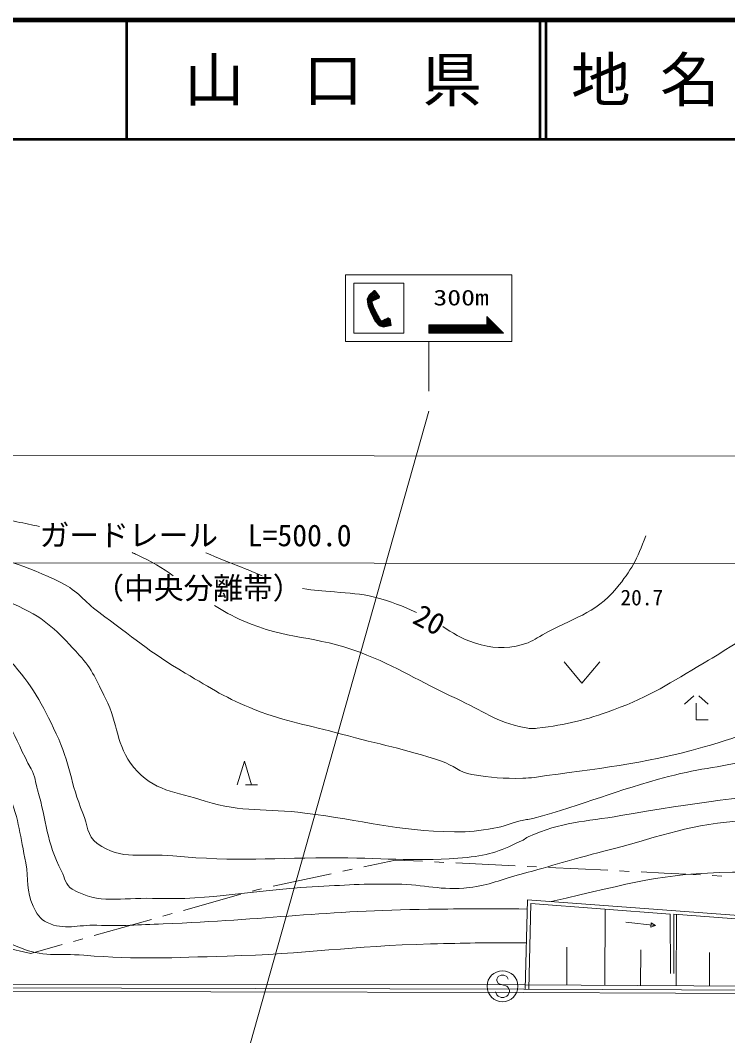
# Model space of a CAD drawing. Units: millimetres, scale not verified. Extents: x 40000 to 680000, y 20000 to 380000.
# Drawn here: x 324071 to 383551, y 294633 to 380000 of the extents above; entities that cross this region are included whole.
import ezdxf
from ezdxf.enums import TextEntityAlignment as Align

# ---------------------------------------------------------------- set-up
doc = ezdxf.new("R2010")
doc.units = ezdxf.units.MM
doc.header["$LTSCALE"] = 1000
for name, color, linetype, lineweight in [('M-BGD', 7, 'Continuous', 13), ('M-BMK-ROW', 30, 'Continuous', 13), ('M-STR-HTXT', 7, 'Continuous', 13), ('M-STR-STRC', 7, 'Continuous', 13), ('M-TTL', 2, 'Continuous', 140), ('M-TTL-LINE', 7, 'Continuous', 50)]:
    doc.layers.add(name, color=color, linetype=linetype, lineweight=lineweight)
doc.layers.add('M-TTL-TXT', color=7, linetype='Continuous')
doc.styles.add('ＭＳ ゴシック', font='')
doc.styles.get('ＭＳ ゴシック').set_extended_font_data('MS Gothic')

msp = doc.modelspace()

# ---------------------------------------------------------------- linework, layer by layer
at = {"layer": 'M-BGD'}
for p, q in [((369791, 326066), (371291, 324266)), ((371291, 324266), (372791, 326066)), ((380713, 323196), (379913, 322496)), ((381113, 323196), (381913, 322496)), ((380913, 322596), (380913, 321196)), ((380913, 321196), (381913, 321196)), ((342316, 315713), (342916, 317713)), ((342916, 317713), (343516, 315713)), ((343016, 315713), (344016, 315713)), ((373224, 298861), (373258, 305270)), ((378730, 299857), (378720, 304862)), ((379030, 299858), (379020, 304840)), ((379217, 298830), (379249, 304823)), ((374993, 304167), (377478, 303900)), ((377086, 303754), (377126, 304127)), ((377126, 304127), (377478, 303900)), ((377478, 303900), (377086, 303754)), ((370019, 298878), (370036, 302083)), ((376221, 298845), (376237, 301842)), ((382020, 298815), (382034, 301617)), ((366505, 298897), (532188, 298024))]:
    msp.add_line(p, q, dxfattribs=at)
for points in [[(421779, 306101), (418060, 303415), (412964, 302011), (406262, 301563), (402608, 303379), (366711, 306060), (366526, 298556)], [(378720, 304862), (367003, 305738), (366826, 298549)], [(421334, 305410), (418192, 303140), (413014, 301713), (406201, 301258), (402527, 303084), (379020, 304840)], [(366505, 298897), (287455, 298963), (220602, 299874), (214455, 299322), (197477, 299911)], [(285314, 298458), (287425, 298432), (366409, 298251), (366408, 298251), (532189, 297545)], [(285318, 298758), (287427, 298732), (366410, 298551), (532190, 297845)]]:
    msp.add_lwpolyline(points, dxfattribs=at)
for points, knots in [([(304482, 339076), (304768, 338514), (305017, 338042), (305641, 337952), (307222, 337723), (308113, 338279), (309692, 338521), (310385, 338627), (310767, 338729), (311464, 338801), (313140, 338974), (314094, 339120), (315774, 338993), (318926, 338756), (320697, 338523), (323784, 337846), (324460, 337698), (325089, 337569), (325686, 337448)], [0, 0, 0, 0, 1, 1, 1, 2, 2, 2, 3, 3, 3, 4, 4, 4, 5, 5, 5, 6, 6, 6, 6]), ([(280760, 337387), (280488, 336911), (280208, 336386), (279899, 335772), (278743, 333479), (278468, 332028), (277477, 329659), (276826, 328104), (276087, 327354), (275761, 325700), (275559, 324678), (275664, 324076), (275674, 323035), (275715, 319020), (276626, 316743), (276084, 312765), (275608, 309271), (273886, 307610), (273551, 304100), (273542, 304001), (273519, 303939), (273555, 303846), (273843, 303118), (274126, 302724), (274722, 302215), (275755, 301331), (276837, 302048), (278194, 301954), (280458, 301798), (281723, 301549), (283992, 301594), (285877, 301632), (287057, 301221), (288808, 301921), (291552, 303019), (292197, 305065), (294569, 306829), (297624, 309101), (299368, 310375), (302734, 312155), (305231, 313475), (306746, 314001), (309418, 314918), (311613, 315670), (312786, 316463), (315098, 316655), (316048, 316735), (316636, 316682), (317514, 316311), (318683, 315818), (319366, 315369), (320081, 314321), (321784, 311824), (321176, 309725), (321592, 306732), (321756, 305553), (321216, 304746), (321765, 303690), (322254, 302749), (322978, 302506), (323946, 302074), (325911, 301197), (327267, 301570), (329412, 301395), (334104, 301013), (336758, 301199), (341464, 301325), (348157, 301503), (351882, 302175), (358575, 302345), (361718, 302425), (362755, 302459), (366622, 302453)], [0, 0, 0, 0, 1, 1, 1, 2, 2, 2, 3, 3, 3, 4, 4, 4, 5, 5, 5, 6, 6, 6, 7, 7, 7, 8, 8, 8, 9, 9, 9, 10, 10, 10, 11, 11, 11, 12, 12, 12, 13, 13, 13, 14, 14, 14, 15, 15, 15, 16, 16, 16, 17, 17, 17, 18, 18, 18, 19, 19, 19, 20, 20, 20, 21, 21, 21, 22, 22, 22, 23, 23, 23, 24, 24, 24, 24]), ([(285370, 337272), (284495, 336249), (283655, 335303), (282869, 333800), (281009, 330244), (279941, 328092), (279464, 324107), (278962, 319921), (280273, 317548), (280135, 313334), (280073, 311442), (279326, 310362), (279701, 308507), (279788, 308072), (279800, 307629), (280223, 307500), (281281, 307176), (281942, 307673), (283031, 307863), (284013, 308035), (284601, 308002), (285539, 308341), (289748, 309866), (291586, 311848), (295605, 313822), (299727, 315848), (302014, 317064), (306314, 318679), (309131, 319736), (310647, 320722), (313636, 321073), (314719, 321201), (315363, 321224), (316428, 320989), (317408, 320773), (317981, 320636), (318851, 320138), (319738, 319630), (320243, 319297), (320906, 318520), (321986, 317252), (322480, 316413), (323118, 314874), (323998, 312748), (324058, 311406), (324526, 309153), (324819, 307741), (324529, 306812), (325163, 305517), (325472, 304885), (325683, 304429), (326325, 304140), (327819, 303466), (328877, 303974), (330514, 303921), (332694, 303850), (333917, 303947), (336095, 304034), (344815, 304382), (349678, 305145), (358404, 305261), (361641, 305304), (362719, 305336), (366692, 305275)], [0, 0, 0, 0, 1, 1, 1, 2, 2, 2, 3, 3, 3, 4, 4, 4, 5, 5, 5, 6, 6, 6, 7, 7, 7, 8, 8, 8, 9, 9, 9, 10, 10, 10, 11, 11, 11, 12, 12, 12, 13, 13, 13, 14, 14, 14, 15, 15, 15, 16, 16, 16, 17, 17, 17, 18, 18, 18, 19, 19, 19, 20, 20, 20, 21, 21, 21, 21]), ([(289588, 337168), (288757, 336019), (287859, 334817), (286896, 333353), (285578, 331349), (284330, 330533), (283332, 328352), (283032, 327696), (282850, 327290), (282852, 326569), (282860, 324067), (283624, 322733), (283836, 320241), (284029, 317970), (282341, 316046), (283924, 314406), (284392, 313922), (284909, 313974), (285581, 313924), (287313, 313794), (288317, 313884), (290016, 314245), (292171, 314703), (293033, 315894), (295003, 316880), (298047, 318405), (299744, 319283), (302859, 320656), (306833, 322408), (308933, 323931), (313199, 324746), (314951, 325080), (316016, 325163), (317765, 324815), (318940, 324581), (319577, 324251), (320575, 323589), (323140, 321887), (323471, 319738), (324987, 317059), (325343, 316431), (325314, 315982), (325522, 315291), (326320, 312632), (326243, 310932), (327528, 308471), (327847, 307861), (327845, 307311), (328439, 306963), (330723, 305621), (332527, 306259), (335175, 306177), (340432, 306014), (343355, 306854), (348607, 307142), (351378, 307294), (352933, 307425), (355708, 307376), (358091, 307335), (359435, 306816), (361802, 307088), (363553, 307290), (364469, 307759), (366172, 308213), (368895, 308939), (370394, 309449), (373127, 310137), (377455, 311228), (379823, 312293), (384271, 312662), (386763, 312869), (388175, 312594), (390665, 312372), (391923, 312260), (392346, 312224), (393881, 312031)], [0, 0, 0, 0, 1, 1, 1, 2, 2, 2, 3, 3, 3, 4, 4, 4, 5, 5, 5, 6, 6, 6, 7, 7, 7, 8, 8, 8, 9, 9, 9, 10, 10, 10, 11, 11, 11, 12, 12, 12, 13, 13, 13, 14, 14, 14, 15, 15, 15, 16, 16, 16, 17, 17, 17, 18, 18, 18, 19, 19, 19, 20, 20, 20, 21, 21, 21, 22, 22, 22, 23, 23, 23, 24, 24, 24, 25, 25, 25, 25]), ([(292382, 337098), (291731, 336196), (291073, 335384), (290331, 334187), (289137, 332261), (288711, 331045), (287635, 329052), (287308, 328446), (286897, 328193), (286770, 327516), (286359, 325323), (286227, 324005), (286603, 321805), (286859, 320307), (286722, 319072), (287927, 318146), (288490, 317714), (289000, 317751), (289709, 317793), (291586, 317902), (292523, 318644), (294252, 319384), (299406, 321589), (301818, 323822), (306963, 326047), (310027, 327371), (311726, 328447), (315040, 328833), (316223, 328971), (316909, 328929), (318086, 328753), (319049, 328608), (319635, 328590), (320506, 328155), (321676, 327570), (322322, 327136), (323200, 326166), (325110, 324055), (325883, 322583), (327099, 320009), (328272, 317526), (328278, 315878), (329332, 313343), (329754, 312328), (329653, 311452), (330537, 310800), (332564, 309307), (334391, 309997), (336896, 309755), (342323, 309230), (345402, 309610), (350854, 309586), (355065, 309568), (357443, 309230), (361636, 309623), (363552, 309802), (364615, 310229), (366341, 311078), (366522, 311167), (366590, 311277), (366773, 311359), (369622, 312642), (371492, 312608), (374571, 313139), (381072, 314259), (384748, 314740), (391321, 315295), (393920, 315515), (395435, 314861), (397999, 315339), (401516, 315994), (403190, 317465), (406676, 318267), (411497, 319377), (414344, 319553), (419288, 319417), (420721, 319377), (421985, 319899), (422905, 318801), (423802, 317731), (423418, 316683), (423679, 315312), (423992, 313666), (424095, 312731), (424331, 311072), (424518, 309749), (424574, 309326), (424783, 307682)], [0, 0, 0, 0, 1, 1, 1, 2, 2, 2, 3, 3, 3, 4, 4, 4, 5, 5, 5, 6, 6, 6, 7, 7, 7, 8, 8, 8, 9, 9, 9, 10, 10, 10, 11, 11, 11, 12, 12, 12, 13, 13, 13, 14, 14, 14, 15, 15, 15, 16, 16, 16, 17, 17, 17, 18, 18, 18, 19, 19, 19, 20, 20, 20, 21, 21, 21, 22, 22, 22, 23, 23, 23, 24, 24, 24, 25, 25, 25, 26, 26, 26, 27, 27, 27, 28, 28, 28, 29, 29, 29, 29]), ([(295648, 337017), (295298, 336350), (294904, 335671), (294397, 334863), (293834, 333965), (293257, 333629), (292781, 332682), (292232, 331589), (291937, 330945), (291684, 329748), (291458, 328677), (291307, 328035), (291473, 326953), (291646, 325823), (291401, 324728), (292403, 324177), (293103, 323791), (293656, 323782), (294436, 323954), (299157, 324995), (301164, 327388), (305647, 329198), (309005, 330554), (310879, 331665), (314485, 331996), (316907, 332219), (318313, 332146), (320706, 331710), (322201, 331438), (323042, 331175), (324403, 330498), (326510, 329448), (327426, 328359), (329029, 326635), (330163, 325415), (330481, 324472), (331241, 322990), (332356, 320811), (332054, 319077), (333612, 317190), (335263, 315191), (337142, 315134), (339617, 314363), (342768, 313382), (344730, 313752), (348006, 313349), (352923, 312744), (355636, 311840), (360589, 311764), (361881, 311744), (362604, 311883), (363883, 312067), (364779, 312197), (365233, 312486), (366112, 312704), (366515, 312803), (366755, 312795), (367156, 312902), (371662, 314106), (374056, 315233), (378566, 316415), (381399, 317157), (383075, 317193), (385905, 317943), (386913, 318210), (387471, 318388), (388451, 318741), (391123, 319705), (392847, 319802), (395255, 321310), (395879, 321701), (396144, 321839), (396813, 322374)], [0, 0, 0, 0, 1, 1, 1, 2, 2, 2, 3, 3, 3, 4, 4, 4, 5, 5, 5, 6, 6, 6, 7, 7, 7, 8, 8, 8, 9, 9, 9, 10, 10, 10, 11, 11, 11, 12, 12, 12, 13, 13, 13, 14, 14, 14, 15, 15, 15, 16, 16, 16, 17, 17, 17, 18, 18, 18, 19, 19, 19, 20, 20, 20, 21, 21, 21, 22, 22, 22, 23, 23, 23, 24, 24, 24, 24]), ([(299440, 336969), (299097, 335194), (297949, 334014), (298748, 332392), (299003, 331874), (299452, 331700), (300028, 331650), (301160, 331551), (301718, 332188), (302806, 332514), (305023, 333180), (306213, 333771), (308489, 334189), (312548, 334934), (314897, 335658), (319003, 335237), (322463, 334881), (324411, 334220), (327541, 332702), (328942, 332022), (329418, 331157), (330673, 330236), (333470, 328184), (334944, 326883), (337932, 325121), (340166, 323803), (341400, 322987), (343814, 322039), (346557, 320961), (348235, 320775), (351076, 319992), (354357, 319088), (356258, 318794), (359484, 317709), (360514, 317363), (360965, 316777), (362038, 316606), (363693, 316343), (364642, 316225), (366317, 316279), (366703, 316291), (366921, 316295), (367303, 316351), (372862, 317163), (376050, 317373), (381463, 318879), (385058, 319879), (386939, 320862), (390491, 322006), (392849, 322765), (393618, 323007), (396550, 323879)], [0, 0, 0, 0, 1, 1, 1, 2, 2, 2, 3, 3, 3, 4, 4, 4, 5, 5, 5, 6, 6, 6, 7, 7, 7, 8, 8, 8, 9, 9, 9, 10, 10, 10, 11, 11, 11, 12, 12, 12, 13, 13, 13, 14, 14, 14, 15, 15, 15, 16, 16, 16, 17, 17, 17, 17]), ([(359592, 329038), (360397, 328515), (361123, 328009), (362268, 327661), (363777, 327202), (364777, 327122), (366303, 327522), (367003, 327706), (367343, 327969), (367969, 328331), (370462, 329769), (372376, 330034), (374203, 332257), (375455, 333779), (375920, 334660), (376662, 336662)], [0, 0, 0, 0, 1, 1, 1, 2, 2, 2, 3, 3, 3, 4, 4, 4, 5, 5, 5, 5]), ([(333475, 335246), (333598, 335192), (333722, 335138), (333848, 335081), (335069, 334534), (336044, 333930), (336933, 333307)], [0, 0, 0, 0, 1, 1, 1, 2, 2, 2, 2]), ([(339657, 335239), (340706, 334786), (341392, 334507), (342680, 334010), (343337, 333756), (343891, 333523), (344415, 333307)], [0, 0, 0, 0, 1, 1, 1, 2, 2, 2, 2]), ([(347796, 332226), (348796, 332026), (349434, 332078), (350495, 331950), (351814, 331791), (352580, 331832), (353866, 331495), (355303, 331118), (356154, 330774), (357390, 330222)], [0, 0, 0, 0, 1, 1, 1, 2, 2, 2, 3, 3, 3, 3]), ([(340405, 330807), (341114, 330351), (341894, 329913), (342813, 329508), (346444, 327909), (348917, 328289), (352621, 326866), (355904, 325606), (357545, 324443), (360737, 322969), (362938, 321953), (364069, 321007), (366446, 320535), (366864, 320453), (367112, 320426), (367534, 320478), (370092, 320792), (371528, 321142), (373949, 322027), (377100, 323177), (378685, 324275), (381568, 325989), (382593, 326599), (382946, 326798), (384167, 327588)], [0, 0, 0, 0, 1, 1, 1, 2, 2, 2, 3, 3, 3, 4, 4, 4, 5, 5, 5, 6, 6, 6, 7, 7, 7, 8, 8, 8, 8]), ([(368721, 305910), (375618, 307490), (377925, 308276), (383950, 308381), (387163, 308436), (388419, 308439), (392171, 308041)], [0, 0, 0, 0, 1, 1, 1, 2, 2, 2, 2])]:
    msp.add_open_spline(points, degree=3, knots=knots, dxfattribs=at)
at = {"layer": 'M-BMK-ROW'}
for p, q in [((352950, 308832), (355616, 309403)), ((355616, 309403), (357886, 309293)), ((358885, 309245), (359684, 309206)), ((360683, 309158), (365677, 308915)), ((345323, 307197), (350212, 308245)), ((351190, 308455), (351972, 308622)), ((366676, 308867), (367475, 308828)), ((368474, 308780), (373468, 308537)), ((374467, 308489), (375266, 308450)), ((376265, 308402), (378204, 308308)), ((378204, 308308), (381258, 308148)), ((382257, 308096), (383056, 308054)), ((337795, 305164), (342608, 306518)), ((343571, 306788), (344064, 306927)), ((344064, 306927), (344345, 306987)), ((336062, 304677), (336832, 304893)), ((330286, 303052), (335099, 304406)), ((324963, 301555), (327591, 302294)), ((328553, 302565), (329324, 302781)), ((322745, 302039), (324963, 301555))]:
    msp.add_line(p, q, dxfattribs=at)
at = {"layer": 'M-STR-HTXT'}
for p, q in [((316638, 343417), (537662, 343187)), ((68601, 334651), (569004, 334129))]:
    msp.add_line(p, q, dxfattribs=at)
at = {"layer": 'M-STR-STRC'}
for p, q in [((351408, 358609), (365408, 358609)), ((351408, 358609), (351408, 353009)), ((365408, 358609), (365408, 353009)), ((353383, 356853), (353241, 356549)), ((353247, 356506), (353946, 357205)), ((353262, 356380), (354006, 357123)), ((353278, 356254), (354066, 357042)), ((353294, 356128), (354126, 356961)), ((353322, 356722), (353870, 357271)), ((353383, 356853), (353826, 357281)), ((353815, 356454), (353400, 356870)), ((353912, 356499), (353472, 356939)), ((354009, 356544), (353544, 357009)), ((354106, 356588), (353616, 357078)), ((354202, 356633), (353688, 357148)), ((353693, 356387), (354186, 356880)), ((354253, 356724), (353760, 357217)), ((353826, 357281), (353903, 357263)), ((354038, 357081), (353841, 357278)), ((353903, 357263), (354266, 356772)), ((353241, 356549), (353315, 355955)), ((353763, 355941), (353253, 356451)), ((353695, 356151), (353259, 356587)), ((353900, 355663), (353274, 356289)), ((354040, 355382), (353294, 356128)), ((353634, 356353), (353304, 356683)), ((353309, 356003), (353636, 356329)), ((353342, 355894), (353671, 356223)), ((353724, 356404), (353349, 356780)), ((353386, 355796), (353706, 356116)), ((353429, 355698), (353741, 356010)), ((353629, 356351), (353808, 356451)), ((353766, 355933), (353629, 356351)), ((354233, 356647), (353808, 356451)), ((353978, 356529), (354247, 356798)), ((354266, 356772), (354233, 356647)), ((354213, 355067), (353314, 355966)), ((353585, 355347), (353315, 355955)), ((354407, 354731), (353421, 355718)), ((353473, 355600), (353779, 355907)), ((353516, 355503), (353826, 355812)), ((354755, 354242), (353534, 355463)), ((353560, 355405), (353873, 355718)), ((353585, 355347), (353870, 354746)), ((353604, 355308), (353920, 355623)), ((353650, 355212), (353967, 355529)), ((354636, 354220), (353655, 355201)), ((353695, 355116), (354014, 355434)), ((353741, 355020), (354061, 355340)), ((353766, 355933), (354093, 355274)), ((353786, 354924), (354109, 355247)), ((353832, 354828), (354161, 355157)), ((354093, 355274), (354417, 354714)), ((354465, 354249), (353782, 354932)), ((353870, 354746), (354273, 354303)), ((353880, 354735), (354213, 355067)), ((353948, 354661), (354264, 354978)), ((354015, 354587), (354316, 354888)), ((354082, 354513), (354368, 354799)), ((354150, 354439), (354434, 354723)), ((354217, 354365), (354717, 354865)), ((354273, 354303), (354596, 354212)), ((354291, 354298), (354978, 354984)), ((354402, 354267), (355076, 354941)), ((354417, 354714), (354568, 354797)), ((354874, 354264), (354422, 354716)), ((354512, 354236), (355160, 354884)), ((354993, 354287), (354513, 354767)), ((354994, 354991), (354568, 354797)), ((354596, 354212), (355238, 354333)), ((355112, 354309), (354607, 354814)), ((354638, 354220), (355179, 354761)), ((355231, 354331), (354704, 354859)), ((355223, 354481), (354801, 354903)), ((354812, 354253), (355199, 354639)), ((355197, 354648), (354898, 354948)), ((354986, 354285), (355218, 354517)), ((355159, 354890), (354994, 354991)), ((355171, 354816), (354999, 354988)), ((355245, 354340), (355159, 354890)), ((355160, 354318), (355237, 354395)), ((355238, 354333), (355245, 354340)), ((358408, 354371), (358447, 354409)), ((358408, 354230), (358588, 354409)), ((358408, 354088), (358729, 354409)), ((358408, 353947), (358871, 354409)), ((358408, 353805), (359012, 354409)), ((359022, 353709), (358408, 354323)), ((358454, 353709), (359154, 354409)), ((359164, 353709), (358464, 354409)), ((358595, 353709), (359295, 354409)), ((359305, 353709), (358605, 354409)), ((358736, 353709), (359436, 354409)), ((359446, 353709), (358746, 354409)), ((358878, 353709), (359578, 354409)), ((359588, 353709), (358888, 354409)), ((359019, 353709), (359719, 354409)), ((359729, 353709), (359029, 354409)), ((359161, 353709), (359861, 354409)), ((359871, 353709), (359171, 354409)), ((359302, 353709), (360002, 354409)), ((360012, 353709), (359312, 354409)), ((359444, 353709), (360144, 354409)), ((360153, 353709), (359453, 354409)), ((359585, 353709), (360285, 354409)), ((360295, 353709), (359595, 354409)), ((359726, 353709), (360426, 354409)), ((360436, 353709), (359736, 354409)), ((359868, 353709), (360568, 354409)), ((360578, 353709), (359878, 354409)), ((360009, 353709), (360709, 354409)), ((360719, 353709), (360019, 354409)), ((360151, 353709), (360851, 354409)), ((360861, 353709), (360161, 354409)), ((360292, 353709), (360992, 354409)), ((361002, 353709), (360302, 354409)), ((360434, 353709), (361134, 354409)), ((361143, 353709), (360443, 354409)), ((360575, 353709), (361275, 354409)), ((361285, 353709), (360585, 354409)), ((360716, 353709), (361416, 354409)), ((361426, 353709), (360726, 354409)), ((360858, 353709), (361558, 354409)), ((361568, 353709), (360868, 354409)), ((360999, 353709), (361699, 354409)), ((361709, 353709), (361009, 354409)), ((361141, 353709), (361841, 354409)), ((361851, 353709), (361151, 354409)), ((361282, 353709), (361982, 354409)), ((361992, 353709), (361292, 354409)), ((361424, 353709), (362124, 354409)), ((362133, 353709), (361433, 354409)), ((361565, 353709), (362265, 354409)), ((362275, 353709), (361575, 354409)), ((361706, 353709), (362406, 354409)), ((362416, 353709), (361716, 354409)), ((361848, 353709), (362548, 354409)), ((362558, 353709), (361858, 354409)), ((361989, 353709), (362689, 354409)), ((362699, 353709), (361999, 354409)), ((362131, 353709), (362831, 354409)), ((362840, 353709), (362140, 354409)), ((362272, 353709), (362972, 354409)), ((362982, 353709), (362282, 354409)), ((362413, 353709), (363113, 354409)), ((363123, 353709), (362423, 354409)), ((362555, 353709), (363255, 354409)), ((363265, 353709), (362565, 354409)), ((362696, 353709), (363702, 354715)), ((363406, 353709), (362706, 354409)), ((362838, 353709), (363773, 354645)), ((363548, 353709), (362848, 354409)), ((362979, 353709), (363844, 354574)), ((363689, 353709), (362989, 354409)), ((363121, 353709), (363914, 354503)), ((363830, 353709), (363130, 354409)), ((363262, 353709), (363985, 354432)), ((363972, 353709), (363272, 354409)), ((364679, 353709), (363308, 355080)), ((363308, 355028), (363349, 355069)), ((363308, 354887), (363419, 354998)), ((364538, 353709), (363308, 354939)), ((363308, 354746), (363490, 354927)), ((363308, 354604), (363561, 354857)), ((364396, 353709), (363308, 354797)), ((363308, 354463), (363632, 354786)), ((364255, 353709), (363308, 354656)), ((364113, 353709), (363308, 354514)), ((363403, 353709), (364056, 354362)), ((363545, 353709), (364127, 354291)), ((358881, 353709), (358408, 354182)), ((358739, 353709), (358408, 354040)), ((358598, 353709), (358408, 353899)), ((358456, 353709), (358408, 353757)), ((363686, 353709), (364197, 354220)), ((363828, 353709), (364268, 354150)), ((363969, 353709), (364339, 354079)), ((364111, 353709), (364409, 354008)), ((364252, 353709), (364480, 353938)), ((364393, 353709), (364551, 353867)), ((364535, 353709), (364622, 353796)), ((364676, 353709), (364692, 353725)), ((365408, 353009), (351408, 353009)), ((358408, 353009), (358408, 348809)), ((359808, 353009), (359108, 353009)), ((338798, 277638), (358408, 347143)), ((364498, 299734), (364261, 299616)), ((364734, 299734), (364498, 299734)), ((364970, 299616), (364734, 299734)), ((364261, 299616), (364143, 299380)), ((364143, 299380), (364143, 299261)), ((364143, 299261), (364261, 299025)), ((364261, 299025), (364970, 298789)), ((365088, 299380), (364970, 299616)), ((364970, 298789), (365088, 298671)), ((364143, 298080), (364025, 298316)), ((364261, 297961), (364143, 298080)), ((364498, 297843), (364261, 297961)), ((364970, 297961), (364734, 297843)), ((365088, 298080), (364970, 297961)), ((365088, 298671), (365207, 298434)), ((365207, 298316), (365088, 298080)), ((365207, 298434), (365207, 298316)), ((364734, 297843), (364498, 297843))]:
    msp.add_line(p, q, dxfattribs=at)
for points in [[(352108, 357909), (356308, 357909), (356308, 353709), (352108, 353709)], [(358408, 354409), (363308, 354409), (363308, 355109), (364708, 353709), (358408, 353709)]]:
    msp.add_lwpolyline(points, close=True, dxfattribs=at)
msp.add_circle((364616, 298789), 1300, dxfattribs=at)
at = {"layer": 'M-TTL'}
msp.add_line((680000, 380000), (40000, 380000), dxfattribs=at)
at = {"layer": 'M-TTL-LINE'}
for p, q in [((333000, 380000), (333000, 370000)), ((367750, 380000), (367750, 370000)), ((368250, 380000), (368250, 370000)), ((40000, 370000), (680000, 370000))]:
    msp.add_line(p, q, dxfattribs=at)

# ---------------------------------------------------------------- texts
at = {"layer": 'M-BGD', "style": 'ＭＳ ゴシック'}
msp.add_text('20.7', height=1320, dxfattribs=at).set_placement((374534, 330417), align=Align.BOTTOM_LEFT)
msp.add_text('20', height=1833, rotation=332.026, dxfattribs=at).set_placement((356682, 328889), align=Align.BOTTOM_LEFT)
at = {"layer": 'M-STR-HTXT', "style": 'ＭＳ ゴシック'}
msp.add_text('ガードレール\u3000L=500.0', height=1833, rotation=359.94, dxfattribs=at).set_placement((338809, 335240), align=Align.BOTTOM_CENTER)
msp.add_text('（中央分離帯）', height=1833, dxfattribs=at).set_placement((330296, 330807), align=Align.BOTTOM_LEFT)
at = {"layer": 'M-STR-STRC', "style": 'ＭＳ ゴシック', "width": 1.3}
msp.add_text('300m', height=1320, dxfattribs=at).set_placement((361138, 356688), align=Align.MIDDLE_CENTER)
at = {"layer": 'M-TTL-TXT', "style": 'ＭＳ ゴシック'}
msp.add_text('地 名', height=3666, dxfattribs=at).set_placement((370380, 375000), align=Align.MIDDLE_LEFT)
msp.add_text('山\u3000口\u3000県', height=3666, dxfattribs=at).set_placement((350375, 375000), align=Align.MIDDLE_CENTER)

doc.saveas('drawing.dxf')
